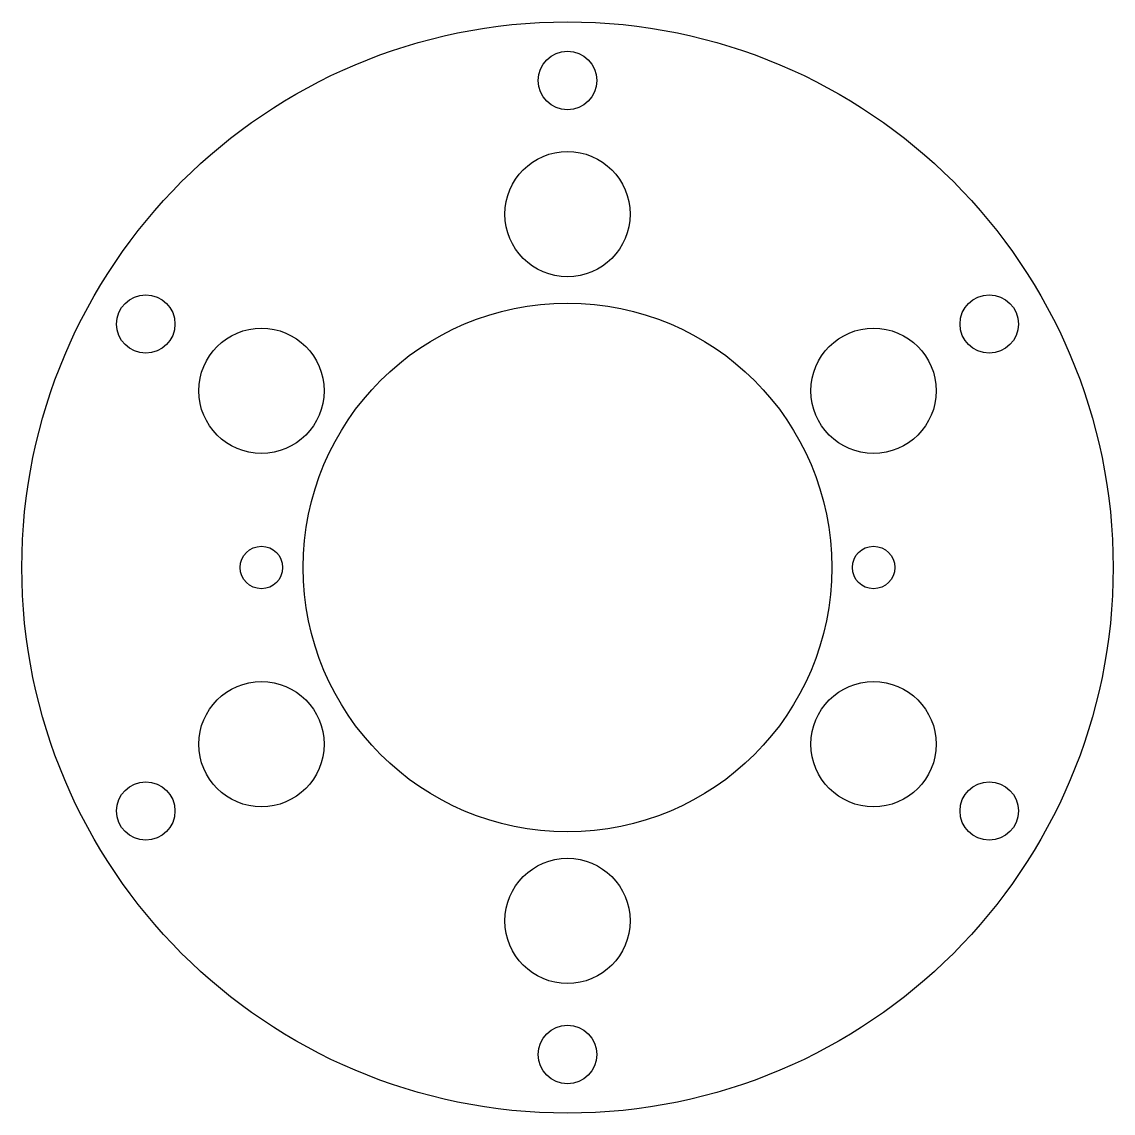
# Model space of a CAD drawing. Header units: inches. Extents: x 0 to 78.4, y 0 to 78.4.
import ezdxf

# ---------------------------------------------------------------- set-up
doc = ezdxf.new("R2010")
doc.units = ezdxf.units.IN
doc.header["$MEASUREMENT"] = 0
doc.layers.add('Layer2', color=3, linetype='Continuous')

msp = doc.modelspace()

# ---------------------------------------------------------------- linework, layer by layer
at = {"layer": 'Layer2'}
for centre, radius in [((39.217, 39.217), 39.217), ((39.217, 74.217), 2.1), ((39.217, 64.617), 4.5), ((8.906, 56.717), 2.1), ((39.217, 39.217), 19), ((69.528, 56.717), 2.1), ((17.22, 51.917), 4.5), ((61.214, 51.917), 4.5), ((17.22, 39.217), 1.525), ((61.214, 39.217), 1.525), ((17.22, 26.517), 4.5), ((61.214, 26.517), 4.5), ((8.906, 21.717), 2.1), ((69.528, 21.717), 2.1), ((39.217, 13.817), 4.5), ((39.217, 4.217), 2.1)]:
    msp.add_circle(centre, radius, dxfattribs=at)

doc.saveas('drawing.dxf')
